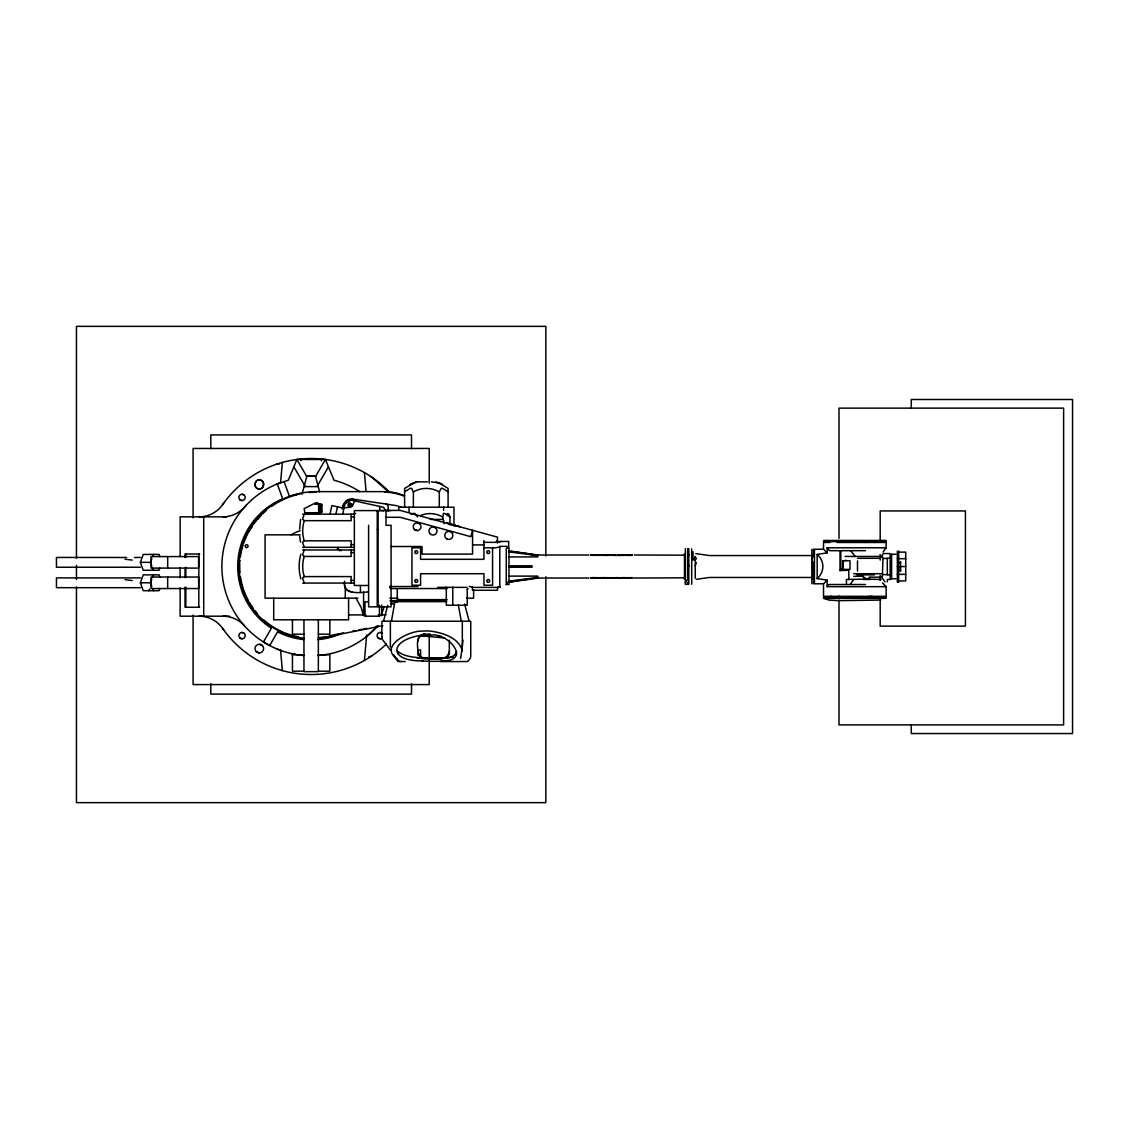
<?xml version="1.0" encoding="UTF-8"?>
<svg xmlns="http://www.w3.org/2000/svg" width="1129" height="1129" viewBox="0 0 1129 1129"><rect width="100%" height="100%" fill="white"/><g stroke="black" fill="none" stroke-linecap="round" stroke-linejoin="round"><path stroke-width="1.5" d="M390.394 621.232L390.352 646.903M473.63 589.677L473.601 598.187L466.559 598.187M470.751 656.598L470.751 621.232L381.941 621.232L381.814 638.675L390.338 649.994M417.702 654.82C418.76 648.695 414.569 638.379 422.02 634.794M280.542 483.113L282.349 462.438M364.427 660.451L366.643 635.077M442.596 519.411L443.401 513.483A3.994 1.679 40.9 0 1 444.671 513.526L449.949 516.941L449.949 525.07M321.342 460.703L321.497 459.023M456.624 651.193C454.62 659.632 443.132 657.642 436.528 658.376M417.702 641.385L418.788 637.575L421.413 635.091M391.453 621.232L394.896 601.644L446.774 601.644M688.803 554.184L687.646 559.702L688.803 566.518M329.993 514.104L331.884 505.566L343.978 508.248M336.005 513.639L337.515 506.822M342.327 509.038C342.609 503.59 346.885 498.199 352.77 499.074L393.471 505.157A38.019 38.019 0 0 1 401.218 507.175M342.651 514.217L344.924 503.986L351.048 500.091L383.479 507.274L385.822 510.943M381.701 637.843L382.322 636.629M381.292 615.474L384.015 607.077M881.961 555.651L882.977 558.418L882.37 576.326L881.678 577.173L869.88 577.173L868.469 578.612M302.092 493.909L306.848 476.24L315.457 476.24L319.62 491.722M383.507 621.232L387.741 605.398M694.42 559.772L695.266 556.597L696.381 558.996M446.774 523.066L448.269 523.475M447.931 523.531L446.999 523.122M449.935 524.082L451.487 524.364M452.616 524.816L455.566 525.479M453.773 525.14L456.229 525.733M458.727 526.34L460.152 526.735L458.797 526.509M300.568 519.396L299.637 529.219M813.572 554.424L811.85 559.984L813.572 566.518M811.85 578.852L813.572 573.334L811.85 566.518M300.893 554.17C298.564 562.016 298.564 571.006 300.893 578.852M439.294 507.189L439.294 491.948L441.171 488.363A3.98 2.032 37.3 0 1 442.709 488.434L448.086 491.778M159.838 568.099L159.062 570.258L143.228 570.258L140.377 562.341L143.228 554.424L159.062 554.424L159.838 556.583M159.838 588.548L159.062 590.707L143.228 590.707L140.377 582.79L143.228 574.873L159.062 574.873L159.838 577.032M151.822 565.982L150.51 562.341L151.822 558.7M152.584 556.583L153.361 554.424M151.822 586.417L150.51 582.79L151.822 579.149M152.584 577.032L153.361 574.873M148.915 590.707L149.494 589.126M695.266 565.544L696.381 562.567M304.28 514.189L302.784 518.409A2.484 0.889 -67.2 0 0 302.77 519.326L304.28 520.667L351.175 520.667L351.175 514.189M304.28 549.964L302.784 554.17A2.484 0.889 -67.2 0 0 302.77 555.087L304.28 556.442L351.175 556.442L351.175 549.964M254.999 484.158L256.269 481.095A4.318 4.318 0 0 1 263.636 484.158L262.365 487.784A4.318 4.318 0 0 1 254.999 484.736L254.999 484.158A4.318 4.318 3.2 0 1 259.317 479.839A4.318 4.318 3.2 0 1 263.636 484.158M359.643 491.552A89.276 89.276 0 0 0 334.001 480.22L325.406 459.475L296.899 459.475L288.304 480.22L276.393 484.285M344.077 507.824L350.046 507.203A3.994 2.738 -32.2 0 0 351.881 506.088L354.887 500.937M625 577.949L626.228 577.653M845.438 560.76L845.847 560.04M315.471 476.678L325.406 459.475M317.376 485.95L328.44 466.799M685.345 582.917L687.646 579.022M625 578.09L626.073 577.808M499.78 586.304L499.06 587.39L473.136 587.39L469.311 586.374M343.061 505.75L346.532 500.542L352.77 499.074M848.867 579.473L848.768 570.258L840.018 570.554L840.809 569.397L840.809 550.684M199.113 516.842A28.804 28.804 0 0 0 222.695 504.564L223.711 503.153M508.996 548.511L508.996 584.512L506.258 584.512L508.996 580.715L515.586 581.209L510.068 581.844L508.996 580.715L510.068 581.125M882.977 552.123L886.152 547.791L886.152 542.47L837.154 542.47M850.024 584.512L853.82 579.473M827.148 580.165L823.521 583.792L823.521 596.324L886.152 596.324L886.152 586.671L827.148 586.671L827.148 580.165L817.17 578.598C824.65 572.05 824.833 560.972 817.17 554.438L827.148 552.871L827.148 547.791L886.152 547.791M304.237 638.181A71.988 71.988 0 0 1 248.803 530.517L252.628 525.578A71.409 71.409 0 0 0 243.568 543.458M261.688 513.893L257.666 519.086L261.491 514.909A77.181 77.181 0 0 0 253.884 523.8M882.313 576.411L881.678 577.173L884.995 581.929M827.148 586.671L828.855 584.512L865.477 584.512M630.617 555.2L632.198 555.129M685.345 578.373L684.484 579.332L684.484 553.704M246.263 505.213L244.457 507.189A28.804 28.804 0 0 1 222.935 516.842M863.967 579.191L846.44 579.473L846.44 584.512M870.022 577.173L868.61 578.612L865.054 578.612A26.038 5.73 43.5 0 1 862.754 576.312M632.212 554.96L631.069 555.172A13.181 3.204 0 0 1 629.643 555.158L629.262 555.059M366.516 636.544L377.933 625.762A89.276 89.276 0 0 1 317.813 655.54M596.818 554.974L596.253 555.045A11.276 2.032 0 0 1 595.378 555.045M591.511 577.681L590.594 578.076L591.794 577.667A7.141 1.708 -0.1 0 1 592.259 577.681L592.584 577.639M863.389 579.473L870.318 579.473M404.605 491.778L410.137 488.391A3.98 2.032 -37.3 0 1 411.633 488.42L413.383 491.948L413.383 507.189M591.638 578.048L592.189 577.836A4.939 0.847 -0.1 0 1 592.796 577.85L593.671 577.78M591.554 577.963L592.118 577.85A12.236 1.99 -0.1 0 1 592.824 577.992L594.475 577.625M599.598 577.794L598.187 577.935L600.557 577.78M452.8 524.717L453.505 525.07L451.995 524.491M351.175 547.311L351.175 540.833L304.28 540.833L302.784 542.047A2.484 0.903 67.3 0 0 302.77 542.936L304.28 547.311M351.175 583.072L351.175 576.594L304.28 576.594L302.784 577.808A2.484 0.903 67.3 0 0 302.77 578.711L304.28 583.072M452.277 524.576L450.386 524.209M595.985 555.228A3.726 0.917 -0.1 0 0 596.564 555.214L597.678 555.186L596.592 555.369M623.363 555.158L623.406 555.158A8.383 2.004 -0.1 0 1 622.883 555.2A15.34 3.782 -0.1 0 1 622.065 555.101A8.947 1.849 0 0 0 622.968 555.214L624.662 554.903L623.123 555.186A10.838 1.905 0 0 1 622.319 555.172A21.126 3.853 0 0 1 621.67 555.158A23.413 4.474 0 0 1 621.021 555.101M458.205 526.199L456.455 525.719M454.422 525.168L455.382 525.578M449.878 523.912L448.806 523.771M410.97 514.302L413.045 513.483A3.994 2.371 -31.5 0 1 414.78 513.526L417.645 516.941M314.977 504.268L317.856 502.828L318.491 504.113M446.731 657.515L448.142 656.81M813.572 550.543L814.446 550.133M624.633 577.625A15.002 7.282 90 0 1 621.67 577.794L619.468 577.794A15.002 7.268 90 0 1 616.505 577.625L617.591 577.78A14.917 7.324 -89.7 0 0 618.297 578.048L624.633 577.625L618.297 577.893A14.917 7.324 -89.9 0 1 617.591 577.639L616.505 577.625M598.412 577.963L599.443 577.808A8.312 1.99 -0.1 0 1 599.922 577.681L599.767 577.794A8.947 1.849 0 0 1 600.811 577.794L600.868 577.78A10.344 1.948 0 0 0 600.261 577.794L600.882 577.78M602.957 555.397L603.366 555.087A14.987 7.268 90 0 1 606.301 555.256L606.301 555.397A14.945 7.254 -90 0 0 602.957 555.412L601.531 555.256A14.973 7.268 90 0 0 598.172 555.256L598.172 555.397A14.959 7.254 -90 0 1 601.531 555.397L601.531 555.397M446.435 657.628L447.79 657.022M599.259 555.397L599.951 554.988L598.172 555.397M600.741 577.921A15.34 3.782 -0.1 0 0 599.965 577.935L599.838 577.836A10.838 1.891 0 0 1 600.501 577.865A21.126 3.853 0 0 1 601.15 577.879A23.413 4.474 0 0 1 601.785 577.921M615.107 578.175L616.095 577.625L613.908 577.794M414.47 482.619L404.605 488.405L404.605 507.189M416.686 481.857L410.264 484.51L416.686 481.857L427.51 481.857M631.93 555.256L631.139 555.369L631.93 555.101M629.799 555.059L629.911 555.059A5.123 0.861 -0.2 0 0 630.645 554.988L631.012 555.369A7.141 1.708 -0.1 0 1 630.532 555.341L630.053 555.397M422.514 634.597L424.899 634.188L423.192 634.399M499.78 587.221L499.06 586.374M598.539 577.921L599.273 577.822M448.848 523.63L447.973 523.39M329.597 635.669L332.674 635.062M334.212 634.766L338.827 633.849M340.365 633.552L343.442 632.946M352.671 631.125L355.748 630.518M358.824 629.911L361.915 629.29M363.453 628.994L366.53 628.387M375.759 626.567L378.836 625.96M318.124 638.167A71.988 71.988 0 0 0 325.081 637.151L382.802 625.762M441.58 660.931C472.105 661.89 448.919 632.212 430.53 635.161A25.275 13.957 0 0 0 421.456 635.26C389.745 639.734 387.106 661.425 422.867 660.888M830.464 596.324L834.726 597.185L839.51 596.324M865.407 542.47L870.501 541.61L875.328 542.47M865.407 597.185L870.558 596.324L875.37 597.185M508.996 581.844L532.027 578.725M537.785 577.385L508.996 581.125M511.155 581.844L537.785 578.104L537.785 576.115L508.996 576.115M696.381 579.304L709.379 577.469L811.85 577.469M591.765 578.02L591.892 577.85A13.181 3.204 0 0 1 593.162 577.879A20.435 5.193 0 0 1 593.769 577.879L594.32 577.963A10.147 1.877 0 0 1 595.985 577.977L596.465 577.907A9.766 2.456 0 0 0 595.279 577.794L595.138 577.639M453.364 657.219C438.504 658.376 449.271 658.884 449.384 651.179C447.239 663.697 429.98 657.826 421.089 657.897C413.087 657.05 404.041 656.711 397.648 651.193M626.158 577.865L626.285 577.85A3.726 0.917 -0.1 0 1 626.835 577.808L628.19 577.78M880.775 600.063L840.315 600.642M422.02 657.967L445.207 657.939M630.956 555.031L630.857 555.045A10.486 1.863 0 0 1 630.024 555.031L629.672 555.2M443.626 658.094L445.052 657.967M276.393 464.273L279.23 464.047M630.913 555.172L630.984 555.172A4.276 0.762 0 0 1 630.024 555.2L630.024 555.2M438.052 658.475L441.749 658.433M449.398 523.785L448.495 523.531M319.211 637.433L325.081 637.151M599.753 577.992L599.88 577.977A5.349 0.889 -0.1 0 1 600.303 577.865M623.053 555.242L624.647 555.073L623.377 555.369A8.298 1.99 -0.1 0 1 622.883 555.355L622.968 555.383M440.183 658.263L445.362 658.348M684.484 577.822L633.552 578.034M592.753 577.639L592.415 577.794A13.915 3.359 -0.1 0 1 593.035 577.794M592.796 577.836L594.263 577.78M134.407 557.5L140.476 557.444M622.418 555.242L621.769 555.397M140.476 577.893L56.45 577.893L56.45 587.687L140.476 587.687M593.007 577.639L593.318 577.639A20.477 5.377 0 0 1 593.769 577.54L594.009 577.625M595.265 555.059L595.985 555.397M621.924 555.256L622.573 555.242A10.344 1.948 0 0 1 621.98 555.242L621.98 555.059M600.233 577.639L600.388 577.639A12.221 3.091 0 0 0 599.908 577.611M626.835 577.639L630.067 577.794A12.729 3.077 0.1 0 1 630.603 577.752L632.085 577.625L631.055 577.921M898.388 581.901L897.611 581.915L898.67 581.901L898.67 567.887M601.108 577.78L603.098 577.977M621.67 555.059L621.896 555.059A21.126 3.712 0 0 0 622.502 554.946M620.583 555.397L621.867 555.059M593.318 555.256L595.689 555.397M601.178 577.78L601.531 577.625M593.247 577.963L594.503 577.78A10.838 2.06 0 0 1 595.957 577.794M627.653 577.963L627.541 577.963A11.29 2.032 0 0 0 626.567 577.992M594.941 555.059L594.108 555.214M629.432 555.059L629.417 555.059A20.435 5.193 0 0 1 629.036 555.158L629.079 555.059M627.879 577.78L629.065 577.78M627.865 577.822L629.248 577.822A16.06 2.808 0 0 1 630.01 577.977M306.326 475.803L315.979 475.803M431.461 481.857L439.308 483.014L448.086 488.405L448.086 507.189M304.054 486.599L318.251 486.599M318.646 504.367L319.789 504.367L319.789 512.143L318.646 512.143M320.805 504.367L321.948 504.367L321.948 512.143L320.805 512.143M318.646 505.298L319.789 505.298M320.805 505.298L321.948 505.298M391.071 510.59L378.102 510.59L378.102 606.837L391.071 606.837L391.071 525.295L386.019 525.295L386.019 510.421L400.202 510.421L497.494 537.136L497.494 543.204M377.241 511.451L378.102 511.451M318.646 511.917L319.789 511.917M320.805 511.917L321.948 511.917M354.351 513.469L355.649 513.469M302.699 514.189L354.351 514.189M226.873 516.842L180.132 516.842L180.132 556.583M351.175 516.884L354.351 516.884M386.019 517.294L400.202 517.294L470.807 536.684L472.557 530.291L472.557 554.113L422.02 554.113L422.02 546.507L391.071 546.507M430.121 519.411L443.316 519.411L444.064 523.729M377.241 529.374L378.102 529.374M300.145 534.836L265.075 534.836L265.075 598.187L357.978 598.187M886.152 540.452L823.69 540.452L823.521 541.61L886.152 541.61M496.816 542.075A128.283 116.287 89.7 0 1 501.22 541.454L508.699 541.468L508.699 548.087L506.977 548.087L506.977 546.351L499.78 546.351L499.78 587.348M483.932 542.343L495.377 542.343M829.871 542.47L823.521 542.47L823.521 549.244L827.148 552.871M351.175 544.615L354.351 544.615M472.557 544.912L483.932 544.912M302.699 547.311L354.351 547.311M483.932 547.791L495.377 547.847A94.596 85.705 -89.6 0 1 499.78 546.986M823.521 549.244L814.446 549.244L814.446 583.792L823.521 583.792M302.699 549.964L354.351 549.964M865.52 550.684L829.547 550.684L827.148 547.791M508.996 551.192L537.785 554.932L537.785 556.922L508.996 556.922M508.996 551.912L537.785 555.651M898.67 552.123L905.726 552.123L905.726 580.913L898.67 580.913M351.175 552.645L354.351 552.645M199.621 553.986L185.029 553.986L185.029 557.543M891.614 554.283L896.003 554.283M600.36 554.889L604.1 554.889L600.36 555.031A15.199 7.522 -90 0 1 602.166 555.214L602.152 555.214M625.24 554.889L626.285 555.031L625.325 554.889M537.192 555.002L588.901 555.002M607.712 555.059L607.839 555.059A16.004 8.552 90 0 1 609.491 555.002M615.418 555.059L615.277 555.059A16.088 8.665 90 0 0 613.287 555.031M628.726 555.214L628.613 555.059A10.147 1.877 0 0 1 626.835 555.045L626.496 555.172A9.766 2.456 0 0 0 627.541 555.228M634.343 555.002L684.484 555.172M604.622 555.172L604.565 555.143A14.889 7.296 89.7 0 1 605.215 555.412L606.301 555.397M607.712 555.397L606.71 555.256L608.475 555.397A15.848 8.34 -90 0 1 611.551 555.158A15.989 8.524 90 0 1 614.684 555.397L616.406 555.397L615.418 555.397M811.85 555.553L709.379 555.553L695.803 553.619M845.127 556.442L879.816 556.442M126.589 557.472L56.45 557.444L56.45 567.238L140.476 567.238M890.174 558.178L887.295 558.178L887.295 574.844L890.174 574.844M857.49 558.305L880.098 558.305L883.428 553.563L890.174 553.563L890.174 579.473L887.295 579.473L887.295 581.872M882.977 558.418L887.295 558.418M897.372 558.643L905.726 558.7M240.138 560.76C238.558 562.651 238.445 570.385 240.138 572.276M140.377 562.341L150.51 562.341M508.996 565.798L532.027 565.798L532.027 567.238L508.996 567.238M897.372 566.518L905.726 566.518M840.809 569.397L850.024 569.397L850.024 560.76L842.671 560.76L842.671 569.397M853.75 573.715L882.497 573.715M897.372 574.379L905.726 574.322M882.977 574.619L887.295 574.619M856.855 574.873L874.467 574.873M853.764 576.312L862.979 576.312A24.866 5.405 43.6 0 0 865.251 578.598M606.4 577.78L608.136 577.78A15.989 8.524 90 0 0 611.269 578.006L611.269 577.865A16.032 8.538 -90 0 1 608.587 577.794L606.4 577.625L607.402 578.175M610.874 577.78L611.678 577.78A16.046 8.58 90 0 0 614.98 577.963L614.98 577.822A16.046 8.58 90 0 1 611.678 577.625L610.874 577.78A16.131 8.693 90 0 1 607.529 577.963L607.529 577.963M601.39 577.822L602.731 577.822M611.269 578.006A15.848 8.34 -90 0 0 614.345 577.78L616.095 577.78M624.958 577.78L625.96 577.78M630.631 577.653L632.085 577.78M534.059 578.034L588.901 578.034M596.521 578.147L597.58 578.006L596.154 577.808M891.614 578.754L896.003 578.754M881.1 579.473L869.739 579.191M351.175 580.377L354.351 580.377M897.527 581.054L898.67 581.054M140.377 582.79L150.51 582.79M302.699 583.072L354.351 583.072M368.604 585.471L354.351 585.471L354.351 510.59L377.241 510.59L377.241 606.837L368.604 606.837L368.604 525.295M389.674 586.53L417.984 586.53M467.166 587.376L437.657 587.348M391.791 588.548L447.112 588.548M344.585 581.266C341.918 594.912 360.236 592.923 368.167 591.864M834.726 597.185L886.152 597.185M389.801 598.187L397.93 598.187M830.111 597.185L834.895 598.342L823.521 597.185L823.69 598.342L886.152 598.342M447.112 599.626L397.253 599.626L397.253 588.548M398.128 599.922L446.096 599.922M390.055 600.642L399.44 600.642M838 600.642L828.898 600.063L823.69 598.342M367.899 601.799L365.02 601.799L365.02 616.194L379.415 616.194L379.415 605.215M391.791 601.94L397.464 601.94M390.973 603.959L394.416 603.959M199.621 607.261L185.029 607.261L185.029 587.136M348.593 614.91L365.824 614.91M378.356 614.91L381.489 614.91A36.001 36.001 0 0 0 386.118 614.613M365.359 615.474L363.439 615.474L361.068 607.303L355.988 598.187M378.681 615.474L381.673 615.474L381.673 605.102M229.497 616.194L180.132 616.194L180.132 587.8M303.955 634.188L292.439 634.188L292.439 619.793M318.35 634.188L329.866 634.188L329.866 619.793M423.46 634.188L430.375 634.188M421.117 635.627L431.419 635.74M417.702 650.022L420.581 650.022L420.581 656.937M303.955 654.778L292.439 654.778L292.439 671.19L303.955 671.19M318.35 654.778L329.866 654.778L329.866 671.19L318.35 671.19M405.255 661.552L398.184 661.439M440.381 661.552L466.094 661.552A288.05 21.592 -82.7 0 0 470.638 657.671M452.658 524.675L453.505 525.07M620.611 555.214L620.47 555.397A15.157 3.81 0 0 1 618.706 555.299L617.464 555.228L618.198 555.355A6.605 1.693 0 0 0 619.412 555.426M602.35 577.822L603.408 577.639A6.605 1.693 0 0 1 604.622 577.639M620.428 555.059L619.722 555.059M593.967 555.059L593.558 555.059A15.764 2.724 0.1 0 1 592.824 554.889M620.371 555.397L619.779 555.256M619.511 555.101A10.514 2.498 0.1 0 1 618.847 555.087L618.974 555.2A8.552 1.538 0 0 0 619.863 555.158L619.92 555.2A10.613 1.821 0.1 0 1 619.214 555.087M594.757 577.822L594.757 577.822A13.181 3.302 0 0 1 595.971 577.907L596.437 577.893M626.651 555.172L625.367 555.002L627.258 555.2A13.252 2.399 0 0 0 628.401 555.129L628.176 555.059A13.181 3.302 0 0 1 626.835 555.129L625.367 555.143L626.383 555.355A10.697 2.695 0 0 0 627.668 555.369L627.837 555.2M627.809 555.397L627.936 555.397A11.092 2.752 0 0 1 626.553 555.299L626.313 555.129M592.753 555.242L592.711 555.383A12.744 3.077 0.1 0 1 592.203 555.285M603.323 577.78L602.9 577.977A9.554 1.736 0 0 1 604.043 577.977L603.916 577.977A8.552 1.538 0 0 0 602.942 577.879L603.027 577.822A10.613 1.821 0.1 0 1 603.592 577.949M603.549 577.977L603.394 577.977A10.514 2.498 0.1 0 1 603.959 577.949L605.61 578.104L604.156 577.794A15.157 3.81 0 0 0 602.477 577.709M419.395 635.641L444.332 637.913M417.236 658.038L423.093 658.151L419.085 655.427L417.702 651.179L419.212 655.596L423.22 658.179M618.904 555.2L618.974 555.045M618.833 555.045L618.904 555.045A9.554 1.736 0 0 0 619.92 555.073M451.925 524.632L453.011 524.929M617.803 555.158L618.593 555.228A7.409 1.863 0 0 0 619.256 555.242M594.771 577.709A11.092 2.752 0 0 1 596.253 577.723L597.495 577.879L596.295 577.667A10.697 2.695 0 0 0 595.138 577.653M456.441 525.874L457.654 526.199L456.85 525.973M618.621 555.172L618.396 555.158M596.479 577.667L597.424 577.85M591.794 555.129L590.834 555.016M631.026 577.667L632.042 577.921M450.556 524.181L450.161 523.997M604.707 577.695L605.581 577.935L604.142 577.653A7.409 1.863 0 0 0 603.563 577.794M291.649 653.917L295.149 654.241M438.01 636.135L441.453 636.502M424.899 658.376L420.03 657.374M124.994 559.18L132.178 560.111M124.994 579.629L132.178 580.56M511.155 551.192L532.027 554.311L532.027 555.256M435.992 481.857L442.413 484.51L438.207 482.619M276.704 648.879L280.585 650.389M417.123 522.769L419.847 523.884M414.399 529.43L417.123 530.545M242.043 494.234L244.301 495.179M239.771 499.625L242.043 500.57M380.261 632.466L382.533 633.411A3.161 3.161 0 0 0 378.046 633.369A3.161 3.161 0 0 0 378.003 637.843L380.261 638.802M242.043 632.466L244.301 633.411M259.317 644.264L262.408 645.562M239.771 637.843L242.043 638.802M256.241 651.616L259.317 652.901M590.806 555.143L592.175 555.228A13.35 3.161 0.1 0 0 592.767 555.129M828.22 597.185L830.761 598.342M341.325 550.698L337.246 548.567L339.589 550.769M448.538 523.546L451.078 524.392M350.145 503.252L351.19 503.986M348.381 505.75L349.425 506.484M882.525 582.931L886.152 586.671M813.572 552.575L814.446 553.577M397.394 659.068C377.919 646.367 409.488 630.335 422.373 631.097A29.114 17.189 0 0 1 430.516 631.111C442.695 632.692 459.461 637.829 462.297 651.362M855.246 556.442L850.659 550.684M388.856 492.202L371.963 477.285A5.758 5.758 0 0 0 370.524 476.565M199.113 616.194A28.804 28.804 0 0 1 222.695 628.472L223.711 629.883M394.261 656.231L395.616 658.362M296.899 459.475L306.834 476.678M293.865 466.799L304.929 485.95M813.572 564.175L811.85 559.984L813.572 564.698L813.572 583.792M284.028 481.462L289.447 496.365A73.427 73.427 0 0 1 297.534 494.361M277.268 483.932L282.687 498.82A73.427 73.427 0 0 0 271.369 628.232L263.438 641.964L269.676 645.562L277.593 631.831A73.427 73.427 0 0 0 304.026 639.607M152.584 568.099L153.361 570.258M152.584 588.548L153.361 590.707M300.568 542.103L299.637 536.303M464.555 603.959L469.184 621.232M458.36 604.918L461.239 621.232M300.808 459.023L300.963 460.703M364.427 472.585L366.064 491.284M280.542 649.923L282.349 670.598M449.286 640.27L449.384 654.707M379.626 506.413L379.894 510.731M449.328 640.538L449.384 641.385M462.297 621.232L462.34 646.903M911.286 408.289L911.286 399.497L1072.55 399.497L1072.55 733.54L911.286 733.54L911.286 724.747M900.547 561.833L900.547 564.133M900.547 565.389L900.547 567.831M900.547 569.044L900.547 571.401M900.406 561.692L900.406 564.81M900.406 566.518L900.406 571.147M898.67 551.107L898.67 565.149M897.372 551.107L897.372 581.915M891.614 554.127L891.614 578.895M880.183 539.733L880.183 510.943L965.422 510.943L965.422 626.129L880.183 626.129L880.183 598.201M880.183 554.565L880.183 560.069M880.183 575.508L880.183 580.391M857.49 560.873L857.49 571.147M843.194 560.76L843.194 569.397M840.018 550.684L840.018 570.554M839.002 538.364L839.002 408.133L1063.617 408.133L1063.617 724.903L839.002 724.903L839.002 599.951M817.17 554.438L817.17 578.598M813.572 549.244L813.572 556.301M811.85 549.244L811.85 583.792M695.266 556.597L695.266 578.316M693.065 551.785L693.065 560.238M691.71 548.849L691.71 584.187M688.803 548.666L688.803 584.37M687.646 548.666L687.646 580.108M687.646 582.508L687.646 584.37L685.345 584.37L685.345 548.666M625.96 578.161L624.958 578.175M622.446 577.992L622.446 578.133A15.199 7.522 89.9 0 1 620.668 577.963A15.242 7.564 90 0 1 618.706 577.992M621.275 577.625L621.275 577.78A14.973 7.268 -90 0 0 624.633 577.766M620.513 577.963L620.668 577.963A15.199 7.522 -90 0 0 622.446 577.992M619.863 577.625L619.863 577.78A14.959 7.254 -90 0 1 616.505 577.78M614.684 555.256L614.684 555.397A15.989 8.524 -90 0 0 611.551 555.016L611.551 555.158M605.215 555.256L605.215 555.397A14.917 7.324 -89.8 0 0 604.523 554.988M602.293 555.059L602.293 555.214A15.242 7.564 90 0 1 604.1 555.045M597.848 554.847L596.86 554.861M591.723 554.861L590.721 554.861M545.843 555.99L545.843 326.352L76.462 326.352L76.462 558.333M545.843 576.764L545.843 802.648L76.462 802.648L76.462 586.967M506.258 548.511L506.258 584.512M497.494 587.235L497.494 590.269L472.416 590.269L472.416 587.052M496.901 540.636L496.901 541.468M492.569 547.791L492.569 585.231L483.932 585.231L483.932 573.715L420.581 573.715L420.581 585.231L411.944 585.231L411.944 547.791L420.581 547.791L420.581 559.321L483.932 559.321L483.932 540.593M467.237 589.409L467.237 605.243L446.308 605.243L446.308 587.151M453.985 526.199L453.985 507.189L398.692 507.189L398.692 510.364M452.757 587.151L452.757 605.243M443.626 507.189L443.626 510.364M429.218 483.17L429.218 448.453L193.087 448.453L193.087 517.901M429.218 634.23L429.218 684.583L193.087 684.583L193.087 615.136M411.506 448.735L411.506 434.919L210.798 434.919L210.798 448.735M411.506 683.722L411.506 694.081L210.798 694.081L210.798 683.722M409.065 507.189L409.065 511.945M388.178 510.858L388.178 506.85A2.879 2.879 0 0 0 385.737 504.014M363.58 591.864L363.58 615.474M360.433 585.923L360.433 591.864M348.593 598.187L348.593 619.793L273.712 619.793L273.712 598.187M345.291 587.757L345.291 598.187M318.646 504.113L318.646 512.749M318.35 619.793L318.35 671.628L303.955 671.628L303.955 619.793M317.926 512.749L317.926 514.189M315.767 512.749L315.767 514.189M307.695 512.749L307.695 514.189M203.714 516.842L203.714 616.194M198.817 553.986L198.817 607.261M185.833 553.986L185.833 557.317M185.833 567.308L185.833 577.3M185.833 587.292L185.833 607.261M185.029 568.197L185.029 577.667M180.132 567.929L180.132 577.865M167.685 556.583L167.685 568.099M167.685 577.032L167.685 588.548M76.462 565.375L76.462 579.487M630.504 555.228A13.915 3.359 -0.1 0 1 629.784 555.242M629.516 555.496A20.477 5.377 0 0 1 629.051 555.496M622.912 555.426A12.221 3.091 0 0 1 622.418 555.44M630.532 555.045A12.236 1.99 -0.1 0 1 629.982 555.045M622.94 555.158A5.349 0.889 -0.1 0 1 622.516 555.172M612.765 555.129A16.088 8.665 90 0 0 611.946 555.397L611.142 555.256A16.004 8.552 90 0 0 610.323 555.129M596.281 555.242A11.854 2.244 0 0 1 595.279 555.256M593.586 555.073A16.06 2.808 0 0 1 592.81 555.059M592.076 578.006A10.486 1.863 0 0 1 592.781 577.992M592.175 578.048A5.123 0.861 -0.2 0 1 592.852 578.034M603.112 577.611A20.52 5.363 0 0 1 603.606 577.625M599.457 577.85A8.397 2.018 -0.1 0 1 599.936 577.836M600.318 578.09A21.141 3.712 0 0 1 600.938 578.076M630.038 577.907A13.365 3.161 0.1 0 1 630.589 577.907M629.234 578.133A15.764 2.724 0.1 0 1 629.996 578.147M626.539 577.794A11.854 2.244 0 0 1 627.541 577.78M468.168 588.675A53.43 15.806 -10.4 0 1 467.194 589.409M391.086 588.83A60.839 38.414 0 0 1 389.815 587.687M495.391 542.372A128.283 116.259 -89.7 0 1 501.22 541.483M304.28 540.833A32.939 32.939 0 0 1 304.28 520.667M304.28 576.594A32.939 32.939 0 0 1 304.28 556.442M420.567 515.487A25.544 25.163 -90 0 1 442.596 516.941M446.618 514.429A25.544 4.431 90 0 1 449.949 516.941M438.546 658.588A45.4 2.272 0 0 1 423.827 658.616M440.818 658.362A44.581 2.385 -0.1 0 1 421.371 658.489M398.481 654.072A159.993 15.467 82.3 0 1 397.803 652.731M456.511 654.566A158.018 4.389 -86.2 0 1 456.455 653.409M397.888 661.128A26.574 2.456 62.8 0 1 397.168 660.437M396.872 659.703A26.235 2.568 64.3 0 1 395.912 658.405M396.265 659.153A26.334 3.006 67 0 1 395.602 658.193A26.546 3.472 69 0 1 395.009 657.205A26.884 4.064 71 0 1 394.388 656.048A27.294 4.826 73.2 0 1 393.753 654.764M462.961 640.016A158.286 3.5 -85.9 0 1 460.561 658.489M400.442 661.566A158.723 14.973 81.6 0 1 397.45 659.519M442.667 661.128A20.929 2.075 0.3 0 1 422.19 660.987M298.07 636.728A71.409 71.409 0 0 1 285.072 633.002M283.506 632.367A71.409 71.409 0 0 1 263.466 619.68M257.44 613.583A71.409 71.409 0 0 1 255.182 610.888M253.065 608.065A71.409 71.409 0 0 1 249.396 602.392M248.563 600.91A71.409 71.409 0 0 1 243.751 590.114M243.201 588.505A71.409 71.409 0 0 1 240.505 576.99M239.828 570.258A71.409 71.409 0 0 1 239.8 563.498M240.406 556.752A71.409 71.409 0 0 1 243.031 545.081M249.297 530.813A77.181 77.181 0 0 1 251.95 526.551M262.69 513.723A77.181 77.181 0 0 1 266.416 510.364M271.722 506.286A77.181 77.181 0 0 1 275.928 503.52M277.367 502.673A77.181 77.181 0 0 1 294.274 495.377M295.897 494.925A77.181 77.181 0 0 1 302.501 493.429M309.219 492.526A77.181 77.181 0 0 1 316.134 492.216M384.58 492.216A49.817 49.817 0 0 1 403.42 495.913M248.803 530.517A77.746 77.746 0 0 1 316.134 491.637L384.58 491.637A50.396 50.396 0 0 1 404.45 495.73M353.179 504.381A5.758 5.758 0 0 1 348.381 507.556M381.715 510.731A1.651 1.651 0 0 1 383.564 510.788M413.383 491.948A25.544 25.544 0 0 1 439.294 491.948M291.197 534.836A37.44 37.44 0 0 1 300.116 530.743M351.782 591.864A7.197 7.197 0 0 1 344.585 584.653M386.386 643.982A107.989 107.989 0 0 1 222.695 628.472M222.695 504.564A107.989 107.989 0 0 1 389.576 492.286M263.636 484.736A4.318 4.318 3.2 0 1 259.317 489.055A4.318 4.318 3.2 0 1 254.999 484.736M371.963 655.751A5.758 5.758 0 0 1 368.901 656.753M303.842 655.483A89.276 89.276 0 0 1 280.585 482.633M222.935 616.194A28.804 28.804 0 0 1 244.457 625.847M339.716 634.173A73.427 73.427 0 0 1 317.686 639.663M382.477 637.885A3.161 3.161 0 0 1 378.003 637.843M348.663 504.409C349.553 509.207 352.671 501.615 348.663 504.395C349.553 509.207 352.671 501.615 348.663 504.409M315.697 502.828L304.167 508.586L304.816 512.749L320.805 512.749L320.805 504.113L316.332 504.113L315.697 502.828M198.619 556.583L151.06 556.583L151.06 568.099L198.619 568.099L198.619 556.583M198.619 577.032L151.06 577.032L151.06 588.548L198.619 588.548L198.619 577.032M429.782 533.495A4.036 4.036 0 0 0 436.697 532.549A4.036 4.036 0 0 0 432.421 527.031A4.036 4.036 0 0 0 429.782 533.495M446.788 538.872A4.036 4.036 0 0 0 452.842 535.386A4.036 4.036 0 0 0 446.788 531.9A4.036 4.036 0 0 0 446.788 538.872M415.19 530.023A3.881 3.881 0 0 0 421.018 526.664A3.881 3.881 0 0 0 415.19 523.291A3.881 3.881 0 0 0 415.19 530.023M487.53 582.155A1.439 1.439 0 0 0 489.69 580.913A1.439 1.439 0 0 0 487.53 579.671A1.439 1.439 0 0 0 487.53 582.155M415.543 582.155A1.439 1.439 0 0 0 417.702 580.913A1.439 1.439 0 0 0 415.543 579.671A1.439 1.439 0 0 0 415.543 582.155M415.543 553.365A1.439 1.439 0 0 0 417.702 552.123A1.439 1.439 0 0 0 415.543 550.867A1.439 1.439 0 0 0 415.543 553.365M487.53 553.365A1.439 1.439 0 0 0 489.69 552.123A1.439 1.439 0 0 0 487.53 550.867A1.439 1.439 0 0 0 487.53 553.365M245.896 547.41A1.439 1.439 0 0 0 248.055 546.168A1.439 1.439 0 0 0 245.896 544.926A1.439 1.439 0 0 0 245.896 547.41M348.678 506.088A1.651 1.651 0 0 0 351.401 505.227A1.651 1.651 0 0 0 349.298 503.294A1.651 1.651 0 0 0 348.678 506.088M240.463 500.147A3.161 3.161 0 0 0 245.205 497.409A3.161 3.161 0 0 0 240.463 494.657A3.161 3.161 0 0 0 240.463 500.147M257.158 652.322A4.318 4.318 0 0 0 263.636 648.582A4.318 4.318 0 0 0 257.158 644.842A4.318 4.318 0 0 0 257.158 652.322M240.463 638.379A3.161 3.161 0 0 0 245.205 635.627A3.161 3.161 0 0 0 240.463 632.889A3.161 3.161 0 0 0 240.463 638.379"/></g></svg>
